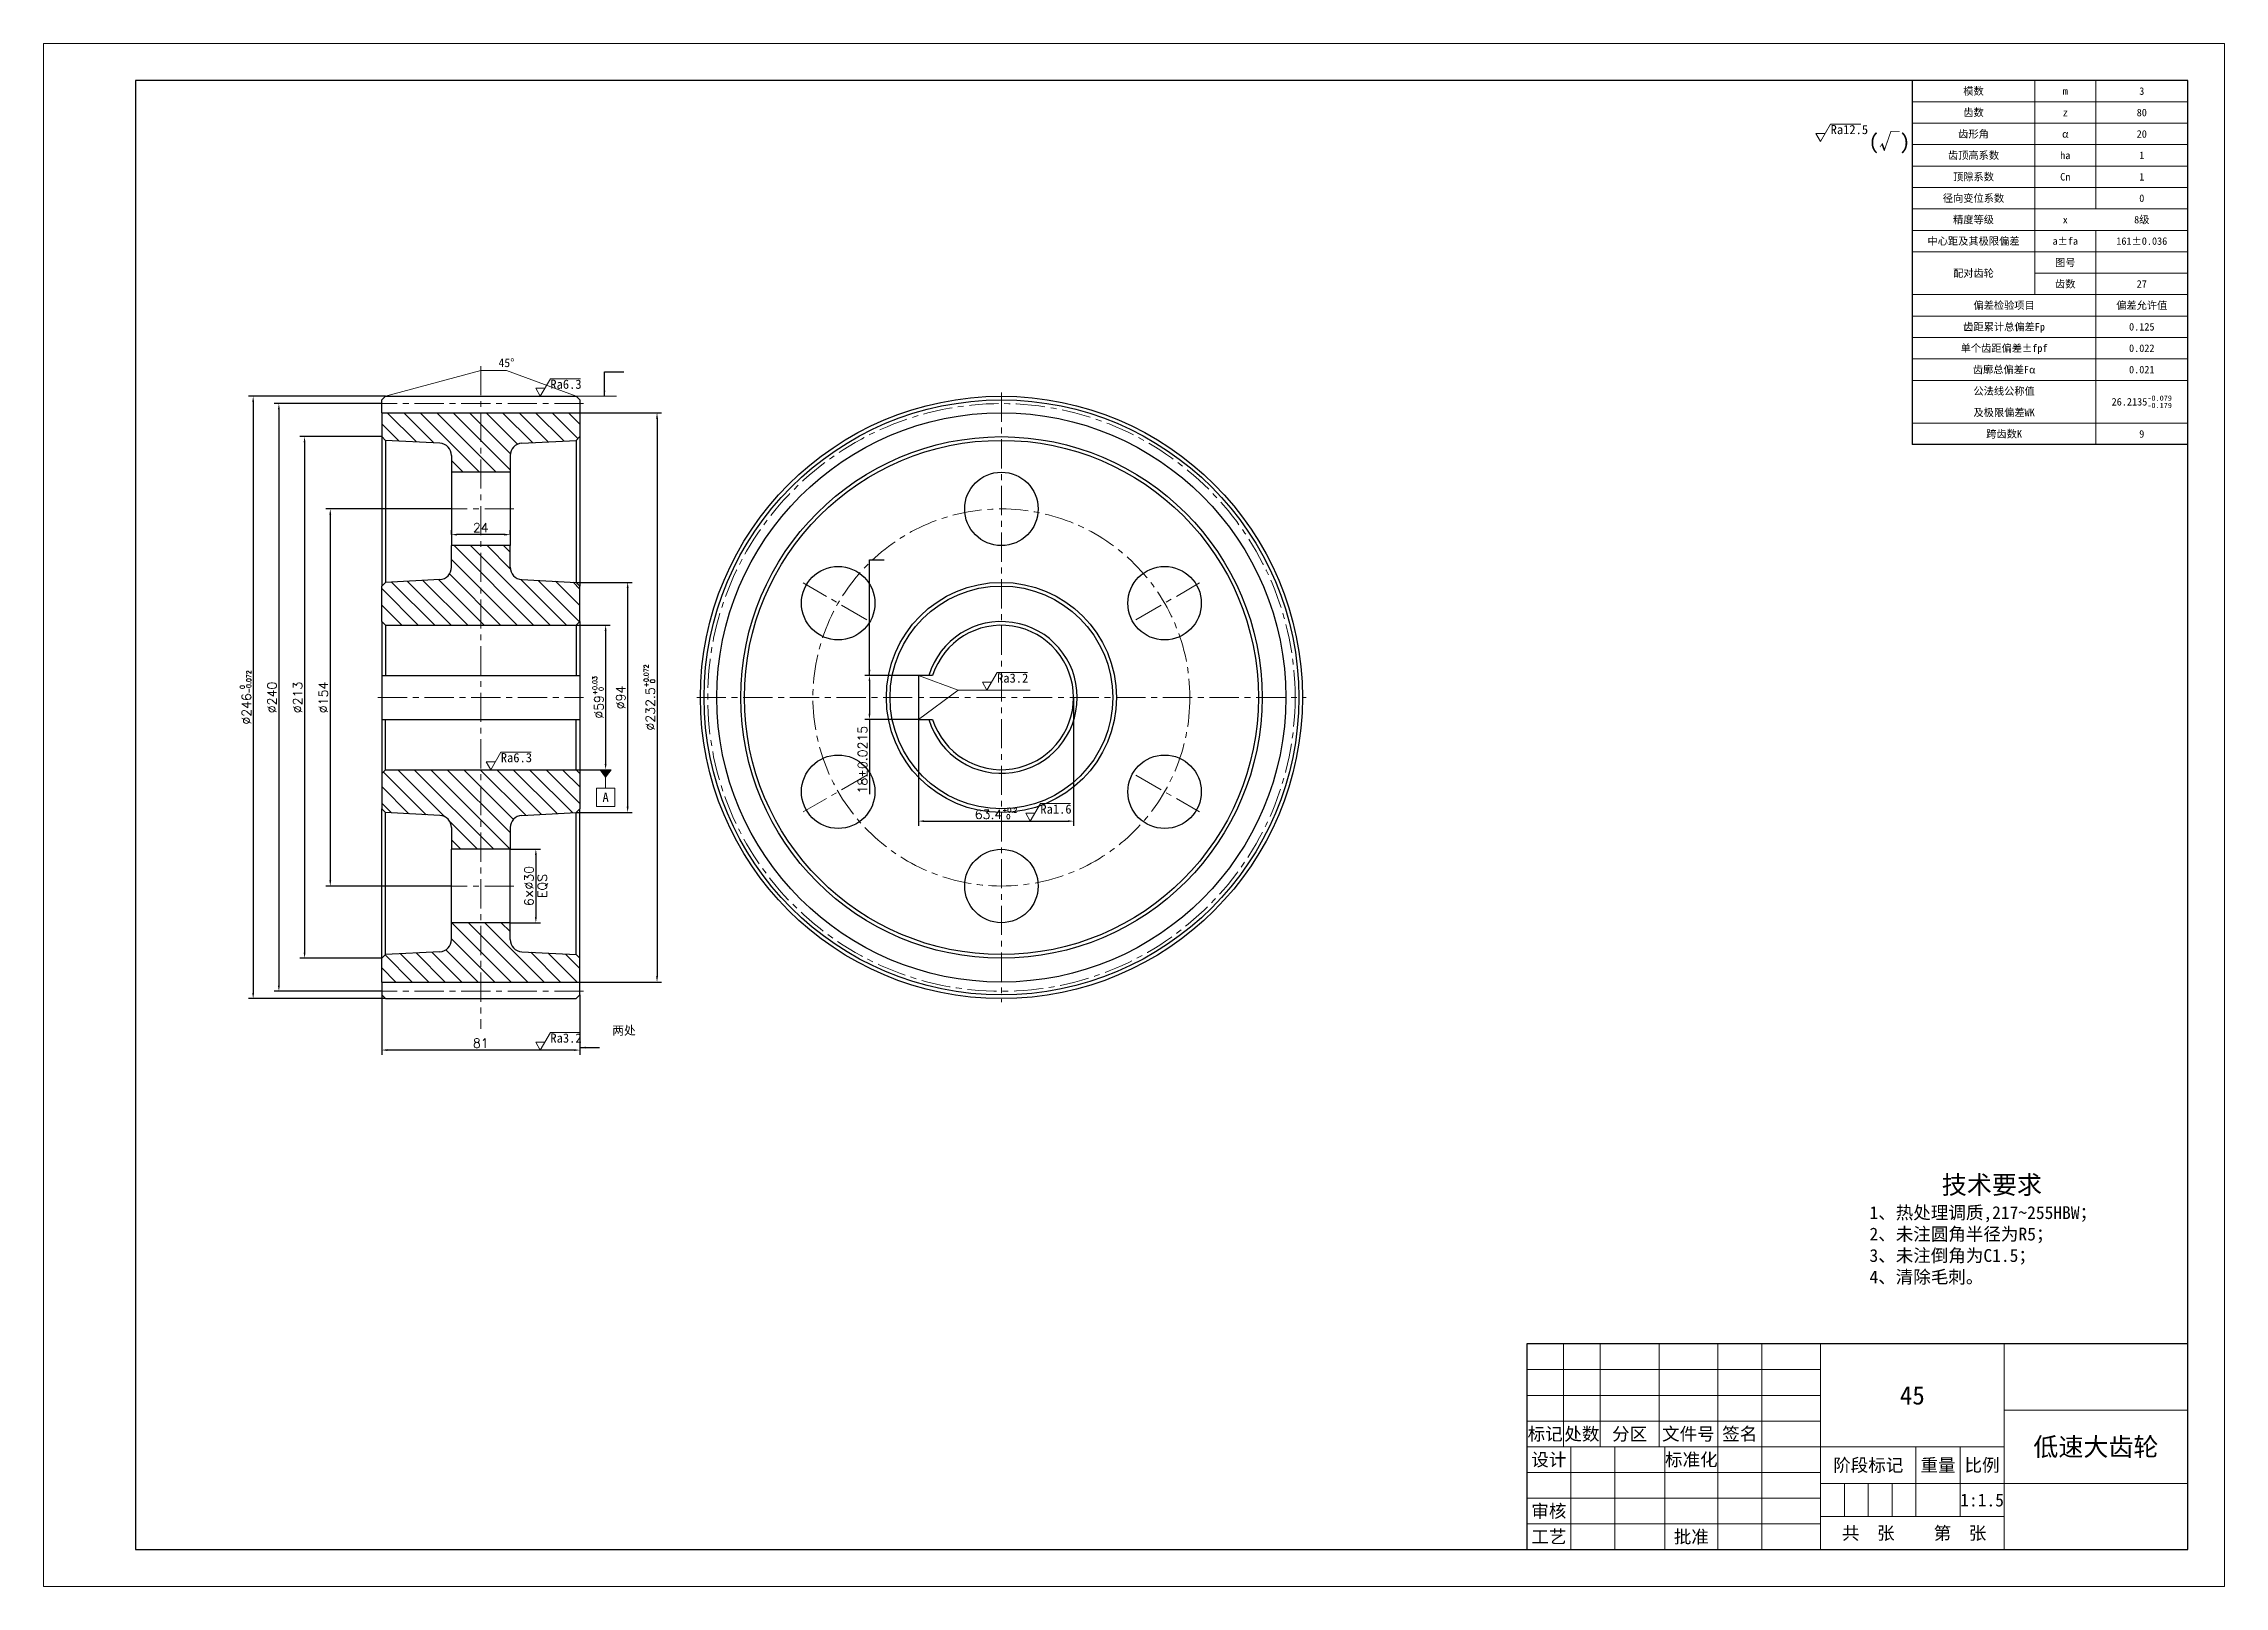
# Model space of a CAD drawing. Header units: millimetres. Extents: x 0 to 594, y 0 to 420.
import ezdxf
from ezdxf.enums import TextEntityAlignment as Align

# ---------------------------------------------------------------- set-up
doc = ezdxf.new("R2010")
doc.units = ezdxf.units.MM
doc.header["$LTSCALE"] = 0.25
doc.linetypes.add('CENTER', pattern=[50.8, 31.75, -6.35, 6.35, -6.35])
for name, color, linetype, lineweight in [('中心线', 1, 'CENTER', 15), ('剖面线', 4, 'Continuous', 15), ('尺寸', 7, 'Continuous', 15), ('文字', 7, 'Continuous', 15), ('粗实线', 7, 'Continuous', 30), ('细实线', 7, 'Continuous', 15)]:
    doc.layers.add(name, color=color, linetype=linetype, lineweight=lineweight)
doc.styles.get("Standard").update_dxf_attribs({"font": 'SimSun.ttf'})
doc.styles.add('txt', font='txt.shx')
doc.dimstyles.new('ISO-25', dxfattribs={"dimtxt": 2.5, "dimasz": 1.5625, "dimexe": 1.25, "dimexo": 0, "dimtad": 1, "dimdec": 3, "dimlfac": 1.5, "dimrnd": 0.01, "dimdsep": 46, "dimtxsty": 'txt', "dimcen": 2.5, "dimadec": 0, "dimazin": 0, "dimtfac": 1, "dimtdec": 3, "dimtmove": 0, "dimatfit": 3, "dimfxl": 1, "dimarcsym": 0})

# ---------------------------------------------------------------- blocks, each defined once
blk = doc.blocks.new('*D4')
at = {"layer": 'Defpoints', "color": 0, "transparency": 16777216}
for p in [(238.28, 248), (224.95, 236), (238.28, 236)]:
    blk.add_point(p, dxfattribs=at)
at = {"layer": '尺寸', "color": 0, "lineweight": -2, "transparency": 16777216}
for p, q in [((238.28, 248), (223.7, 248)), ((224.95, 246.44), (224.95, 237.56)), ((238.28, 236), (223.7, 236)), ((224.95, 236), (224.95, 215.69))]:
    blk.add_line(p, q, dxfattribs=at)
at = {"layer": '尺寸', "color": 0, "transparency": 16777216}
for points in [[(224.69, 246.44), (225.21, 246.44), (224.95, 248)], [(224.69, 237.56), (225.21, 237.56), (224.95, 236)]]:
    blk.add_solid(points, dxfattribs=at)
at = {"layer": '尺寸', "color": 0, "transparency": 16777216, "insert": (223.07, 225.06), "char_height": 2.5, "attachment_point": 5, "rotation": 90, "style": 'txt'}
blk.add_mtext('18±0.0215', dxfattribs=at)
blk = doc.blocks.new('*D5')
at = {"layer": 'Defpoints', "color": 0, "transparency": 16777216}
for p in [(238.28, 242), (280.55, 242), (280.55, 208.33)]:
    blk.add_point(p, dxfattribs=at)
at = {"layer": '尺寸', "color": 0, "lineweight": -2, "transparency": 16777216}
for p, q in [((238.28, 242), (238.28, 207.08)), ((280.55, 242), (280.55, 207.08)), ((239.84, 208.33), (278.98, 208.33))]:
    blk.add_line(p, q, dxfattribs=at)
at = {"layer": '尺寸', "color": 0, "transparency": 16777216}
for points in [[(239.84, 208.59), (239.84, 208.07), (238.28, 208.33)], [(278.98, 208.59), (278.98, 208.07), (280.55, 208.33)]]:
    blk.add_solid(points, dxfattribs=at)
at = {"layer": '尺寸', "color": 0, "transparency": 16777216, "insert": (259.41, 210.42), "char_height": 2.5, "attachment_point": 5, "style": 'txt'}
blk.add_mtext('63.4{\\H1.250000;\\S+0.2^  0;}', dxfattribs=at)
blk = doc.blocks.new('*D6')
at = {"layer": 'Defpoints', "color": 0, "transparency": 16777216}
for p in [(93.08, 324), (57.08, 160), (93.08, 160)]:
    blk.add_point(p, dxfattribs=at)
at = {"layer": '尺寸', "color": 0, "lineweight": -2, "transparency": 16777216}
for p, q in [((93.08, 324), (55.83, 324)), ((57.08, 322.44), (57.08, 161.56)), ((93.08, 160), (55.83, 160))]:
    blk.add_line(p, q, dxfattribs=at)
at = {"layer": '尺寸', "color": 0, "transparency": 16777216}
for points in [[(56.82, 322.44), (57.34, 322.44), (57.08, 324)], [(56.82, 161.56), (57.34, 161.56), (57.08, 160)]]:
    blk.add_solid(points, dxfattribs=at)
at = {"layer": '尺寸', "color": 0, "transparency": 16777216, "insert": (55, 242), "char_height": 2.5, "attachment_point": 5, "rotation": 90, "style": 'txt'}
blk.add_mtext('%%c246{\\H1.250000;\\S 0^ -0.072;}', dxfattribs=at)
blk = doc.blocks.new('*D7')
at = {"layer": 'Defpoints', "color": 0, "transparency": 16777216}
for p in [(92.08, 322), (64.08, 162), (92.08, 162)]:
    blk.add_point(p, dxfattribs=at)
at = {"layer": '尺寸', "color": 0, "lineweight": -2, "transparency": 16777216}
for p, q in [((92.08, 322), (62.83, 322)), ((64.08, 320.44), (64.08, 163.56)), ((92.08, 162), (62.83, 162))]:
    blk.add_line(p, q, dxfattribs=at)
at = {"layer": '尺寸', "color": 0, "transparency": 16777216}
for points in [[(63.82, 320.44), (64.34, 320.44), (64.08, 322)], [(63.82, 163.56), (64.34, 163.56), (64.08, 162)]]:
    blk.add_solid(points, dxfattribs=at)
at = {"layer": '尺寸', "color": 0, "transparency": 16777216, "insert": (62.2, 242), "char_height": 2.5, "attachment_point": 5, "rotation": 90, "style": 'txt'}
blk.add_mtext('%%c240', dxfattribs=at)
blk = doc.blocks.new('*D8')
at = {"layer": 'Defpoints', "color": 0, "transparency": 16777216}
for p in [(92.08, 313), (71.08, 171), (92.08, 171)]:
    blk.add_point(p, dxfattribs=at)
at = {"layer": '尺寸', "color": 0, "lineweight": -2, "transparency": 16777216}
for p, q in [((92.08, 313), (69.83, 313)), ((71.08, 311.44), (71.08, 172.56)), ((92.08, 171), (69.83, 171))]:
    blk.add_line(p, q, dxfattribs=at)
at = {"layer": '尺寸', "color": 0, "transparency": 16777216}
for points in [[(70.82, 311.44), (71.34, 311.44), (71.08, 313)], [(70.82, 172.56), (71.34, 172.56), (71.08, 171)]]:
    blk.add_solid(points, dxfattribs=at)
at = {"layer": '尺寸', "color": 0, "transparency": 16777216, "insert": (69.2, 242), "char_height": 2.5, "attachment_point": 5, "rotation": 90, "style": 'txt'}
blk.add_mtext('%%c213', dxfattribs=at)
blk = doc.blocks.new('*D9')
at = {"layer": 'Defpoints', "color": 0, "transparency": 16777216}
for p in [(111.08, 293.33), (78.08, 190.67), (111.08, 190.67)]:
    blk.add_point(p, dxfattribs=at)
at = {"layer": '尺寸', "color": 0, "lineweight": -2, "transparency": 16777216}
for p, q in [((111.08, 293.33), (76.83, 293.33)), ((78.08, 291.77), (78.08, 192.23)), ((111.08, 190.67), (76.83, 190.67))]:
    blk.add_line(p, q, dxfattribs=at)
at = {"layer": '尺寸', "color": 0, "transparency": 16777216}
for points in [[(77.82, 291.77), (78.34, 291.77), (78.08, 293.33)], [(77.82, 192.23), (78.34, 192.23), (78.08, 190.67)]]:
    blk.add_solid(points, dxfattribs=at)
at = {"layer": '尺寸', "color": 0, "transparency": 16777216, "insert": (76.2, 242), "char_height": 2.5, "attachment_point": 5, "rotation": 90, "style": 'txt'}
blk.add_mtext('%%c154', dxfattribs=at)
blk = doc.blocks.new('*D10')
at = {"layer": 'Defpoints', "color": 0, "transparency": 16777216}
for p in [(145.08, 261.67), (145.08, 222.33), (153.08, 222.33)]:
    blk.add_point(p, dxfattribs=at)
at = {"layer": '尺寸', "color": 0, "lineweight": -2, "transparency": 16777216}
for p, q in [((145.08, 261.67), (154.33, 261.67)), ((153.08, 260.1), (153.08, 223.9)), ((145.08, 222.33), (154.33, 222.33))]:
    blk.add_line(p, q, dxfattribs=at)
at = {"layer": '尺寸', "color": 0, "transparency": 16777216}
for points in [[(152.82, 260.1), (153.34, 260.1), (153.08, 261.67)], [(152.82, 223.9), (153.34, 223.9), (153.08, 222.33)]]:
    blk.add_solid(points, dxfattribs=at)
at = {"layer": '尺寸', "color": 0, "transparency": 16777216, "insert": (151, 242), "char_height": 2.5, "attachment_point": 5, "rotation": 90, "style": 'txt'}
blk.add_mtext('%%c59{\\H1.250000;\\S+0.03^  0;}', dxfattribs=at)
blk = doc.blocks.new('*D11')
at = {"layer": 'Defpoints', "color": 0, "transparency": 16777216}
for p in [(145.08, 273.33), (145.08, 210.67), (159.08, 210.67)]:
    blk.add_point(p, dxfattribs=at)
at = {"layer": '尺寸', "color": 0, "lineweight": -2, "transparency": 16777216}
for p, q in [((145.08, 273.33), (160.33, 273.33)), ((159.08, 271.77), (159.08, 212.23)), ((145.08, 210.67), (160.33, 210.67))]:
    blk.add_line(p, q, dxfattribs=at)
at = {"layer": '尺寸', "color": 0, "transparency": 16777216}
for points in [[(158.82, 271.77), (159.34, 271.77), (159.08, 273.33)], [(158.82, 212.23), (159.34, 212.23), (159.08, 210.67)]]:
    blk.add_solid(points, dxfattribs=at)
at = {"layer": '尺寸', "color": 0, "transparency": 16777216, "insert": (157.21, 242), "char_height": 2.5, "attachment_point": 5, "rotation": 90, "style": 'txt'}
blk.add_mtext('%%c94', dxfattribs=at)
blk = doc.blocks.new('*D12')
at = {"layer": 'Defpoints', "color": 0, "transparency": 16777216}
for p in [(146.08, 319.5), (146.08, 164.5), (167.08, 164.5)]:
    blk.add_point(p, dxfattribs=at)
at = {"layer": '尺寸', "color": 0, "lineweight": -2, "transparency": 16777216}
for p, q in [((146.08, 319.5), (168.33, 319.5)), ((167.08, 317.94), (167.08, 166.06)), ((146.08, 164.5), (168.33, 164.5))]:
    blk.add_line(p, q, dxfattribs=at)
at = {"layer": '尺寸', "color": 0, "transparency": 16777216}
for points in [[(166.82, 317.94), (167.34, 317.94), (167.08, 319.5)], [(166.82, 166.06), (167.34, 166.06), (167.08, 164.5)]]:
    blk.add_solid(points, dxfattribs=at)
at = {"layer": '尺寸', "color": 0, "transparency": 16777216, "insert": (165, 242), "char_height": 2.5, "attachment_point": 5, "rotation": 90, "style": 'txt'}
blk.add_mtext('%%c232.5{\\H1.250000;\\S+0.072^  0;}', dxfattribs=at)
blk = doc.blocks.new('*D13')
at = {"layer": 'Defpoints', "color": 0, "transparency": 16777216}
for p in [(92.08, 161), (146.08, 161), (92.08, 146)]:
    blk.add_point(p, dxfattribs=at)
at = {"layer": '尺寸', "color": 0, "lineweight": -2, "transparency": 16777216}
for p, q in [((92.08, 161), (92.08, 144.75)), ((146.08, 161), (146.08, 144.75)), ((144.52, 146), (93.64, 146))]:
    blk.add_line(p, q, dxfattribs=at)
at = {"layer": '尺寸', "color": 0, "transparency": 16777216}
for points in [[(93.64, 146.26), (93.64, 145.74), (92.08, 146)], [(144.52, 146.26), (144.52, 145.74), (146.08, 146)]]:
    blk.add_solid(points, dxfattribs=at)
at = {"layer": '尺寸', "color": 0, "transparency": 16777216, "insert": (119.08, 147.88), "char_height": 2.5, "attachment_point": 5, "style": 'txt'}
blk.add_mtext('81', dxfattribs=at)
blk = doc.blocks.new('*D14')
at = {"layer": 'Defpoints', "color": 0, "transparency": 16777216}
for p in [(111.08, 286.33), (111.08, 286.33), (127.08, 286.33)]:
    blk.add_point(p, dxfattribs=at)
at = {"layer": '尺寸', "color": 0, "lineweight": -2, "transparency": 16777216}
for p, q in [((111.08, 286.33), (111.08, 287.58)), ((125.52, 286.33), (112.64, 286.33)), ((127.08, 286.33), (127.08, 287.58))]:
    blk.add_line(p, q, dxfattribs=at)
at = {"layer": '尺寸', "color": 0, "transparency": 16777216}
for points in [[(112.64, 286.59), (112.64, 286.07), (111.08, 286.33)], [(125.52, 286.59), (125.52, 286.07), (127.08, 286.33)]]:
    blk.add_solid(points, dxfattribs=at)
at = {"layer": '尺寸', "color": 0, "transparency": 16777216, "insert": (119.08, 288.21), "char_height": 2.5, "attachment_point": 5, "style": 'txt'}
blk.add_mtext('24', dxfattribs=at)
blk = doc.blocks.new('*D15')
at = {"layer": 'Defpoints', "color": 0, "transparency": 16777216}
for p in [(127.08, 200.67), (127.08, 180.67), (134.08, 180.67)]:
    blk.add_point(p, dxfattribs=at)
at = {"layer": '尺寸', "color": 0, "lineweight": -2, "transparency": 16777216}
for p, q in [((127.08, 200.67), (135.33, 200.67)), ((134.08, 199.1), (134.08, 182.23)), ((127.08, 180.67), (135.33, 180.67))]:
    blk.add_line(p, q, dxfattribs=at)
at = {"layer": '尺寸', "color": 0, "transparency": 16777216}
for points in [[(133.82, 199.1), (134.34, 199.1), (134.08, 200.67)], [(133.82, 182.23), (134.34, 182.23), (134.08, 180.67)]]:
    blk.add_solid(points, dxfattribs=at)
at = {"layer": '尺寸', "color": 0, "transparency": 16777216, "char_height": 2.5, "attachment_point": 5, "rotation": 90, "style": 'txt'}
for s, insert in [('6×%%c30', (132.21, 190.67)), ('EQS', (135.96, 190.67))]:
    blk.add_mtext(s, dxfattribs=dict(at, insert=insert))
blk = doc.blocks.new('边框')
at = {"layer": '粗实线'}
for p, q in [((-10, 410), (-569, 410)), ((-569, 410), (-569, 10)), ((-10, 10), (-10, 410)), ((-569, 10), (-10, 10))]:
    blk.add_line(p, q, dxfattribs=at)
at = {"layer": '细实线'}
for p, q in [((0, 420), (-594, 420)), ((-594, 420), (-594, 0)), ((0, 0), (0, 420)), ((-594, 0), (0, 0))]:
    blk.add_line(p, q, dxfattribs=at)

msp = doc.modelspace()

# ---------------------------------------------------------------- hatches: boundary and pattern name
at = {"layer": '剖面线'}
h = msp.add_hatch(dxfattribs=at)
h.set_pattern_fill('ANSI31', color=256, angle=90, style=0)
edge = h.paths.add_edge_path(flags=16)
edge.add_line((92.08, 319.5), (146.08, 319.5))
edge.add_line((146.08, 319.5), (146.08, 313))
edge.add_line((146.08, 313), (145.08, 312))
edge.add_line((145.08, 312), (130.23765, 311.21665))
edge.add_arc((130.41333, 307.88795), 3.33333, 93.02114088, 180)
edge.add_line((127.08, 307.88795), (127.08, 303.33333))
edge.add_line((127.08, 303.33333), (111.08, 303.33333))
edge.add_line((111.08, 303.33333), (111.08, 307.88795))
edge.add_arc((107.74667, 307.88795), 3.33333, 0, 86.97885912)
edge.add_line((107.92235, 311.21665), (93.08, 312))
edge.add_line((93.08, 312), (92.08, 313))
edge.add_line((92.08, 313), (92.08, 319.5))
h = msp.add_hatch(dxfattribs=at)
h.set_pattern_fill('ANSI31', color=256, angle=90, style=0)
edge = h.paths.add_edge_path(flags=16)
edge.add_line((92.08, 262.66667), (93.08, 261.66667))
edge.add_line((93.08, 261.66667), (145.08, 261.66667))
edge.add_line((145.08, 261.66667), (146.08, 262.66667))
edge.add_line((146.08, 262.66667), (146.08, 272.33333))
edge.add_line((146.08, 272.33333), (145.08, 273.33333))
edge.add_line((145.08, 273.33333), (130.23765, 274.11668))
edge.add_arc((130.41333, 277.44538), 3.33333, 180, 266.97885912, ccw=False)
edge.add_line((127.08, 277.44538), (127.08, 283.33333))
edge.add_line((127.08, 283.33333), (111.08, 283.33333))
edge.add_line((111.08, 283.33333), (111.08, 277.44538))
edge.add_arc((107.74667, 277.44538), 3.33333, -86.97885912, 0, ccw=False)
edge.add_line((107.92235, 274.11668), (93.08, 273.33333))
edge.add_line((93.08, 273.33333), (92.08, 272.33333))
edge.add_line((92.08, 272.33333), (92.08, 262.66667))
h = msp.add_hatch(dxfattribs=at)
h.set_pattern_fill('ANSI31', color=256, angle=90, style=0)
edge = h.paths.add_edge_path(flags=16)
edge.add_line((92.08, 221.33333), (93.08, 222.33333))
edge.add_line((93.08, 222.33333), (145.08, 222.33333))
edge.add_line((145.08, 222.33333), (146.08, 221.33333))
edge.add_line((146.08, 221.33333), (146.08, 211.66667))
edge.add_line((146.08, 211.66667), (145.08, 210.66667))
edge.add_line((145.08, 210.66667), (130.23765, 209.88332))
edge.add_arc((130.41333, 206.55462), 3.33333, 93.02114088, 180)
edge.add_line((127.08, 206.55462), (127.08, 200.66667))
edge.add_line((127.08, 200.66667), (111.08, 200.66667))
edge.add_line((111.08, 200.66667), (111.08, 206.55462))
edge.add_arc((107.74667, 206.55462), 3.33333, 0, 86.97885912)
edge.add_line((107.92235, 209.88332), (93.08, 210.66667))
edge.add_line((93.08, 210.66667), (92.08, 211.66667))
edge.add_line((92.08, 211.66667), (92.08, 221.33333))
h = msp.add_hatch(dxfattribs=at)
h.set_pattern_fill('ANSI31', color=256, angle=90, style=0)
edge = h.paths.add_edge_path(flags=16)
edge.add_line((92.08, 164.5), (146.08, 164.5))
edge.add_line((146.08, 164.5), (146.08, 171))
edge.add_line((146.08, 171), (145.08, 172))
edge.add_line((145.08, 172), (130.23765, 172.78335))
edge.add_arc((130.41333, 176.11205), 3.33333, 180, 266.97885912, ccw=False)
edge.add_line((127.08, 176.11205), (127.08, 180.66667))
edge.add_line((127.08, 180.66667), (111.08, 180.66667))
edge.add_line((111.08, 180.66667), (111.08, 176.11205))
edge.add_arc((107.74667, 176.11205), 3.33333, -86.97885912, 0, ccw=False)
edge.add_line((107.92235, 172.78335), (93.08, 172))
edge.add_line((93.08, 172), (92.08, 171))
edge.add_line((92.08, 171), (92.08, 164.5))
at = {"layer": '尺寸'}
msp.add_hatch(color=256, dxfattribs=at).paths.add_polyline_path([(151.58, 222.33333), (154.58, 222.33333), (153.08, 220.33333)], flags=16)

# ---------------------------------------------------------------- linework, layer by layer
at = {"layer": '中心线'}
for p, q in [((119.08, 332.2), (119.08, 151.8)), ((147.08, 322), (91.08, 322)), ((147.08, 322), (91.08, 322)), ((260.88, 325), (260.88, 159)), ((128.08, 293.33333), (110.08, 293.33333)), ((128.08, 293.33333), (110.08, 293.33333)), ((224.21826, 263.16667), (206.89775, 273.16667)), ((297.54174, 263.16667), (314.86225, 273.16667)), ((91.08, 242), (147.08, 242)), ((177.88, 242), (343.88, 242)), ((224.21826, 220.83333), (206.89775, 210.83333)), ((297.54174, 220.83333), (314.86225, 210.83333)), ((128.08, 190.66667), (110.08, 190.66667)), ((128.08, 190.66667), (110.08, 190.66667)), ((147.08, 162), (91.08, 162)), ((147.08, 162), (91.08, 162))]:
    msp.add_line(p, q, dxfattribs=at)
for radius in [80, 51.33333]:
    msp.add_circle((260.88, 242), radius, dxfattribs=at)
at = {"layer": '尺寸'}
for p, q in [((484, 393.33333), (486.75, 398.09647)), ((486.75, 398.09647), (495, 398.09647)), ((484, 393.33333), (482.75, 395.4984)), ((482.75, 395.4984), (485.25, 395.4984)), ((93.08, 324), (119.08, 331)), ((119.08, 331), (126.08, 331)), ((145.08, 324), (126.08, 331)), ((135.28, 324), (138.03, 328.76314)), ((138.03, 328.76314), (146.28, 328.76314)), ((135.28, 324), (134.03, 326.16506)), ((134.03, 326.16506), (136.53, 326.16506)), ((156.08, 324), (145.08, 324)), ((249.08, 244), (238.28, 248)), ((249.08, 244), (238.28, 236)), ((268.74667, 244), (249.08, 244)), ((256.94667, 244), (255.69667, 246.16506)), ((255.69667, 246.16506), (258.19667, 246.16506)), ((256.94667, 244), (259.69667, 248.76314)), ((259.69667, 248.76314), (267.94667, 248.76314)), ((121.78, 222.33333), (124.53, 227.09647)), ((124.53, 227.09647), (132.78, 227.09647)), ((121.78, 222.33333), (120.53, 224.4984)), ((120.53, 224.4984), (123.03, 224.4984)), ((268.74667, 208.33333), (267.49667, 210.4984)), ((267.49667, 210.4984), (269.99667, 210.4984)), ((268.74667, 208.33333), (271.49667, 213.09647)), ((271.49667, 213.09647), (279.74667, 213.09647)), ((135.28, 146), (138.03, 150.76314)), ((138.03, 150.76314), (146.28, 150.76314)), ((135.28, 146), (134.03, 148.16506)), ((134.03, 148.16506), (136.53, 148.16506))]:
    msp.add_line(p, q, dxfattribs=at)
at = {"layer": '尺寸', "lineweight": 15}
for p, q in [((151.58, 222.33333), (154.58, 222.33333)), ((151.58, 222.33333), (153.08, 220.33333)), ((154.58, 222.33333), (153.08, 220.33333)), ((153.08, 220.33333), (153.08, 217.33333))]:
    msp.add_line(p, q, dxfattribs=at)
msp.add_lwpolyline([(150.58, 217.33333), (155.58, 217.33333), (155.58, 212.33333), (150.58, 212.33333)], close=True, dxfattribs=at)
at = {"layer": '粗实线'}
for p, q in [((509, 410), (509, 310.83333)), ((92.08, 323), (93.08, 324)), ((92.08, 319.5), (92.08, 323)), ((93.08, 324), (145.08, 324)), ((145.08, 324), (146.08, 323)), ((146.08, 323), (146.08, 319.5)), ((92.08, 319.5), (146.08, 319.5)), ((92.08, 319.5), (92.08, 313)), ((146.08, 319.5), (146.08, 313)), ((92.08, 313), (93.08, 312)), ((92.08, 313), (92.08, 272.33333)), ((107.92235, 311.21665), (93.08, 312)), ((93.08, 312), (93.08, 273.33333)), ((130.23765, 311.21665), (145.08, 312)), ((146.08, 313), (145.08, 312)), ((145.08, 312), (145.08, 273.33333)), ((146.08, 313), (146.08, 272.33333)), ((584, 310.83333), (509, 310.83333)), ((111.08, 307.88795), (111.08, 303.33333)), ((127.08, 303.33333), (111.08, 303.33333)), ((111.08, 303.33333), (111.08, 283.33333)), ((127.08, 307.88795), (127.08, 303.33333)), ((127.08, 303.33333), (127.08, 283.33333)), ((127.08, 283.33333), (111.08, 283.33333)), ((111.08, 277.44538), (111.08, 283.33333)), ((127.08, 277.44538), (127.08, 283.33333)), ((93.08, 273.33333), (92.08, 272.33333)), ((107.92235, 274.11668), (93.08, 273.33333)), ((130.23765, 274.11668), (145.08, 273.33333)), ((146.08, 272.33333), (145.08, 273.33333)), ((92.08, 262.66667), (92.08, 272.33333)), ((146.08, 262.66667), (146.08, 272.33333)), ((92.08, 262.66667), (93.08, 261.66667)), ((92.08, 262.66667), (92.08, 221.33333)), ((93.08, 261.66667), (145.08, 261.66667)), ((93.08, 261.66667), (93.08, 248)), ((145.08, 261.66667), (146.08, 262.66667)), ((145.08, 261.66667), (145.08, 248)), ((146.08, 262.66667), (146.08, 221.33333)), ((92.08, 248), (146.08, 248)), ((242.15333, 248), (238.28, 248)), ((238.28, 248), (238.28, 236)), ((92.08, 236), (146.08, 236)), ((93.08, 222.33333), (93.08, 236)), ((145.08, 222.33333), (145.08, 236)), ((238.28, 236), (242.15333, 236)), ((92.08, 221.33333), (93.08, 222.33333)), ((92.08, 221.33333), (92.08, 211.66667)), ((93.08, 222.33333), (145.08, 222.33333)), ((145.08, 222.33333), (146.08, 221.33333)), ((146.08, 221.33333), (146.08, 211.66667)), ((93.08, 210.66667), (92.08, 211.66667)), ((92.08, 171), (92.08, 211.66667)), ((107.92235, 209.88332), (93.08, 210.66667)), ((93.08, 172), (93.08, 210.66667)), ((130.23765, 209.88332), (145.08, 210.66667)), ((146.08, 211.66667), (145.08, 210.66667)), ((145.08, 172), (145.08, 210.66667)), ((146.08, 171), (146.08, 211.66667)), ((111.08, 206.55462), (111.08, 200.66667)), ((127.08, 206.55462), (127.08, 200.66667)), ((127.08, 200.66667), (111.08, 200.66667)), ((111.08, 180.66667), (111.08, 200.66667)), ((127.08, 180.66667), (127.08, 200.66667)), ((111.08, 176.11205), (111.08, 180.66667)), ((127.08, 180.66667), (111.08, 180.66667)), ((127.08, 176.11205), (127.08, 180.66667)), ((107.92235, 172.78335), (93.08, 172)), ((130.23765, 172.78335), (145.08, 172)), ((92.08, 171), (93.08, 172)), ((92.08, 164.5), (92.08, 171)), ((146.08, 171), (145.08, 172)), ((146.08, 164.5), (146.08, 171)), ((92.08, 164.5), (146.08, 164.5)), ((92.08, 164.5), (92.08, 161)), ((92.08, 161), (93.08, 160)), ((145.08, 160), (146.08, 161)), ((146.08, 161), (146.08, 164.5)), ((93.08, 160), (145.08, 160)), ((584, 66), (404, 66)), ((404, 66), (404, 10))]:
    msp.add_line(p, q, dxfattribs=at)
for centre, radius in [((260.88, 242), 82), ((260.88, 242), 81), ((260.88, 242), 77.5), ((260.88, 242), 71), ((260.88, 242), 70), ((260.88, 293.33333), 10), ((216.42403, 267.66667), 10), ((260.88, 242), 31.33333), ((305.33597, 267.66667), 10), ((260.88, 242), 30.33333), ((216.42403, 216.33333), 10), ((305.33597, 216.33333), 10), ((260.88, 190.66667), 10)]:
    msp.add_circle(centre, radius, dxfattribs=at)
for centre, radius, start, end in [((107.74667, 307.88795), 3.33333, 0, 86.97885912), ((130.41333, 307.88795), 3.33333, 93.02114088, 180), ((107.74667, 277.44538), 3.33333, 273.02114088, 0), ((130.41333, 277.44538), 3.33333, 180, 266.97885912), ((260.88, 242), 20.66361, 196.8798422, 163.1201578), ((260.88, 242), 19.66439, 197.76539209, 162.23460791), ((107.74667, 206.55462), 3.33333, 0, 86.97885912), ((130.41333, 206.55462), 3.33333, 93.02114088, 180), ((107.74667, 176.11205), 3.33333, 273.02114088, 0), ((130.41333, 176.11205), 3.33333, 180, 266.97885912)]:
    msp.add_arc(centre, radius, start, end, dxfattribs=at)
at = {"layer": '细实线'}
for p, q in [((542.33333, 410), (542.33333, 351.66667)), ((559, 410), (559, 375)), ((509, 404.16667), (584, 404.16667)), ((509, 398.33333), (584, 398.33333)), ((509, 392.5), (584, 392.5)), ((509, 386.66667), (584, 386.66667)), ((509, 380.83333), (584, 380.83333)), ((509, 375), (584, 375)), ((509, 369.16667), (584, 369.16667)), ((559, 369.16667), (559, 310.83333)), ((509, 363.33333), (584, 363.33333)), ((542.33333, 357.5), (584, 357.5)), ((509, 351.66667), (584, 351.66667)), ((509, 345.83333), (584, 345.83333)), ((509, 340), (584, 340)), ((509, 334.16667), (584, 334.16667)), ((509, 328.33333), (584, 328.33333)), ((509, 316.66667), (584, 316.66667)), ((414, 38), (414, 66)), ((424, 38), (424, 66)), ((440, 38), (440, 66)), ((456, 10), (456, 66)), ((468, 10), (468, 66)), ((484, 10), (484, 66)), ((534, 10), (534, 66)), ((484, 59), (404, 59)), ((484, 52), (404, 52)), ((534, 48), (584, 48)), ((484, 45), (404, 45)), ((534, 38), (404, 38)), ((416, 10), (416, 38)), ((428, 10), (428, 38)), ((441.6, 10), (441.6, 38)), ((510, 19), (510, 38)), ((522, 19), (522, 38)), ((484, 31), (404, 31)), ((484, 24), (404, 24)), ((484, 28), (584, 28)), ((490.5, 19), (490.5, 28)), ((497, 19), (497, 28)), ((503.5, 19), (503.5, 28)), ((534, 19), (484, 19)), ((484, 17), (404, 17))]:
    msp.add_line(p, q, dxfattribs=at)

# ---------------------------------------------------------------- block references
at = {"layer": '文字'}
msp.add_blockref('边框', (594, 0), dxfattribs=at)

# ---------------------------------------------------------------- texts
at = {"layer": '尺寸'}
for s, p in [('Ra12.5', (486.75, 397.85832)), ('Ra6.3', (138.03, 328.52498)), ('Ra3.2', (259.69667, 248.52498)), ('Ra6.3', (124.53, 226.85832)), ('Ra1.6', (271.49667, 212.85832)), ('Ra3.2', (138.03, 150.52498))]:
    msp.add_text(s, height=2.5, dxfattribs=at).set_placement(p, align=Align.TOP_LEFT)
for s, height, p in [('(√)', 4.166667, (502.75, 393.33333)), ('45°', 2.333333, (126.08, 333.1)), ('A', 2.5, (153.08, 214.83333)), ('两处', 2.333333, (158.08, 151.33333)), ('技术要求', 5, (530.66667, 109.33333))]:
    msp.add_text(s, height=height, dxfattribs=at).set_placement(p, align=Align.MIDDLE_CENTER)
at = {"layer": '尺寸', "insert": (497.33333, 103.5), "char_height": 3.5, "width": 108.3333333, "attachment_point": 1}
msp.add_mtext('1、热处理调质,217~255HBW；^M^J2、未注圆角半径为R5；^M^J3、未注倒角为C1.5；^M^J4、清除毛刺。', dxfattribs=at)
at = {"layer": '文字'}
for s, height, p in [('45', 5, (509, 52)), ('标记', 3.5, (409, 41.5)), ('处数', 3.5, (419, 41.5)), ('分区', 3.5, (432, 41.5)), ('文件号', 3.5, (448, 41.5)), ('签名', 3.5, (462, 41.5)), ('设计', 3.5, (410, 34.5)), ('标准化', 3.5, (448.8, 34.5)), ('低速大齿轮', 5, (559, 38)), ('阶段标记', 3.5, (497, 33)), ('重量', 3.5, (516, 33)), ('比例', 3.5, (528, 33)), ('1:1.5', 3.5, (528, 23.5)), ('审核', 3.5, (410, 20.5)), ('工艺', 3.5, (410, 13.5)), ('批准', 3.5, (448.8, 13.5)), ('共\u3000张', 3.5, (497, 14.5)), ('第\u3000张', 3.5, (522, 14.5))]:
    msp.add_text(s, height=height, dxfattribs=at).set_placement(p, align=Align.MIDDLE_CENTER)
at = {"layer": '细实线'}
for s, height, p in [('模数', 2.041667, (525.66667, 407.08333)), ('m', 2.04167, (550.66667, 407.08333)), ('3', 2.04167, (571.5, 407.08333)), ('齿数', 2.041667, (525.66667, 401.25)), ('z', 2.04167, (550.66667, 401.25)), ('80', 2.041667, (571.5, 401.25)), ('齿形角', 2.041667, (525.66667, 395.41667)), ('α', 2.04167, (550.66667, 395.41667)), ('20', 2.041667, (571.5, 395.41667)), ('齿顶高系数', 2.041667, (525.66667, 389.58333)), ('ha', 2.041667, (550.66667, 389.58333)), ('1', 2.04167, (571.5, 389.58333)), ('顶隙系数', 2.041667, (525.66667, 383.75)), ('Cn', 2.041667, (550.66667, 383.75)), ('1', 2.04167, (571.5, 383.75)), ('径向变位系数', 2.041667, (525.66667, 377.91667)), ('0', 2.04167, (571.5, 377.91667)), ('精度等级', 2.041667, (525.66667, 372.08333)), ('x', 2.04167, (550.66667, 372.08333)), ('8级', 2.041667, (571.5, 372.08333)), ('中心距及其极限偏差', 2.041667, (525.66667, 366.25)), ('a±fa', 2.041667, (550.66667, 366.25)), ('161±0.036', 2.041667, (571.5, 366.25)), ('配对齿轮', 2.041667, (525.66667, 357.5)), ('图号', 2.041667, (550.66667, 360.41667)), ('齿数', 2.041667, (550.66667, 354.58333)), ('27', 2.041667, (571.5, 354.58333)), ('偏差检验项目', 2.041667, (534, 348.75)), ('偏差允许值', 2.041667, (571.5, 348.75)), ('齿距累计总偏差Fp', 2.041667, (534, 342.91667)), ('0.125', 2.041667, (571.5, 342.91667)), ('单个齿距偏差±fpf', 2.041667, (534, 337.08333)), ('0.022', 2.041667, (571.5, 337.08333)), ('齿廓总偏差Fα', 2.041667, (534, 331.25)), ('公法线公称值', 2.041667, (534, 325.41667)), ('0.021', 2.041667, (571.5, 331.25)), ('及极限偏差WK', 2.041667, (534, 319.58333)), ('跨齿数K', 2.041667, (534, 313.75)), ('9', 2.04167, (571.5, 313.75))]:
    msp.add_text(s, height=height, dxfattribs=at).set_placement(p, align=Align.MIDDLE_CENTER)
at = {"layer": '细实线', "insert": (571.5, 322.5), "char_height": 2.0416667, "attachment_point": 5}
msp.add_mtext('\\A1;26.2135{\\H0.7x;\\S-0.079^ -0.179;}', dxfattribs=at)

# ---------------------------------------------------------------- dimensions: what is measured, and where the dimension line sits
at = {"layer": '尺寸'}
for base, p1, p2, override, picture, middle in [((57.08, 160), (93.08, 324), (93.08, 160), {"dimtxt": 2.5, "dimdec": 3, "dimpost": '%%c<>', "dimtol": 1, "dimtp": 0, "dimtm": 0.072, "dimtfac": 0.5, "dimfrac": 1}, '*D6', (54.99667, 242)), ((64.08, 162), (92.08, 322), (92.08, 162), {"dimtxt": 2.5, "dimdec": 3, "dimpost": '%%c<>'}, '*D7', (62.205, 242)), ((167.08, 164.5), (146.08, 319.5), (146.08, 164.5), {"dimtxt": 2.5, "dimdec": 3, "dimpost": '%%c<>', "dimtol": 1, "dimtp": 0.072, "dimtm": 0, "dimtfac": 0.5, "dimfrac": 1}, '*D12', (164.99667, 242)), ((71.08, 171), (92.08, 313), (92.08, 171), {"dimtxt": 2.5, "dimdec": 3, "dimpost": '%%c<>'}, '*D8', (69.205, 242)), ((78.08, 190.66667), (111.08, 293.33333), (111.08, 190.66667), {"dimtxt": 2.5, "dimdec": 3, "dimpost": '%%c<>'}, '*D9', (76.205, 242)), ((159.08, 210.66667), (145.08, 273.33333), (145.08, 210.66667), {"dimtxt": 2.5, "dimdec": 3, "dimpost": '%%c<>'}, '*D11', (157.205, 242)), ((153.08, 222.33333), (145.08, 261.66667), (145.08, 222.33333), {"dimtxt": 2.5, "dimdec": 3, "dimpost": '%%c<>', "dimtol": 1, "dimtp": 0.03, "dimtm": 0, "dimtfac": 0.5, "dimfrac": 1}, '*D10', (150.99667, 242)), ((224.94667, 236), (238.28, 248), (238.28, 236), {"dimtxt": 2.5, "dimdec": 3, "dimpost": '<>±0.0215'}, '*D4', (223.07167, 225.0625)), ((134.08, 180.66667), (127.08, 200.66667), (127.08, 180.66667), {"dimtxt": 2.5, "dimdec": 3, "dimpost": '6×%%c<>\\XEQS'}, '*D15', (134.08, 190.66667))]:
    dim = msp.add_linear_dim(base=base, p1=p1, p2=p2, angle=90, dimstyle='ISO-25', override=override, dxfattribs=at)
    dim.commit()
    dim.dimension.update_dxf_attribs({"geometry": picture, "text_midpoint": middle})
for base, p1, p2, override, picture, middle in [((111.08, 286.33333), (127.08, 286.33333), (111.08, 286.33333), {"dimtxt": 2.5, "dimdec": 3, "dimpost": '<>'}, '*D14', (119.08, 288.20833)), ((280.54667, 208.33333), (238.28, 242), (280.54667, 242), {"dimtxt": 2.5, "dimdec": 3, "dimpost": '<>', "dimtol": 1, "dimtp": 0.2, "dimtm": 0, "dimtfac": 0.5, "dimfrac": 1}, '*D5', (259.41333, 210.41667)), ((92.08, 146), (146.08, 161), (92.08, 161), {"dimtxt": 2.5, "dimdec": 3, "dimpost": '<>'}, '*D13', (119.08, 147.875))]:
    dim = msp.add_linear_dim(base=base, p1=p1, p2=p2, dimstyle='ISO-25', override=override, dxfattribs=at)
    dim.commit()
    dim.dimension.update_dxf_attribs({"geometry": picture, "text_midpoint": middle})

# ---------------------------------------------------------------- leaders
for points in [[(152.74667, 324), (152.74667, 330.66667), (158.08, 330.66667)], [(224.94667, 248), (224.94667, 279.46667), (228.94667, 279.46667)], [(146.08, 146.66667), (151.41333, 146.66667)]]:
    msp.add_leader(points, dimstyle='ISO-25', dxfattribs=at)

doc.saveas('drawing.dxf')
